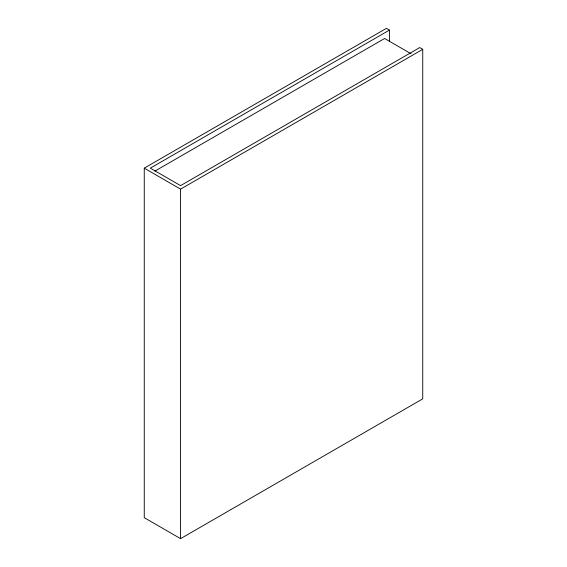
<?xml version="1.0" encoding="UTF-8"?>
<svg xmlns="http://www.w3.org/2000/svg" width="567" height="567" viewBox="0 0 567 567"><rect width="100%" height="100%" fill="white"/><g stroke="black" fill="none" stroke-linecap="round" stroke-linejoin="round"><path stroke-width="0.85" d="M389.444 30.101L150.312 168.158L180.582 185.636L419.715 47.571L422.741 49.322L422.741 398.842L180.582 538.65L144.259 517.678L144.259 168.158L386.418 28.35L389.444 30.101L389.444 41.604M154.911 171.099L384.603 38.485L411.082 53.78M144.259 168.158L180.582 189.13L422.741 49.322M180.582 189.13L180.582 538.65"/></g></svg>
